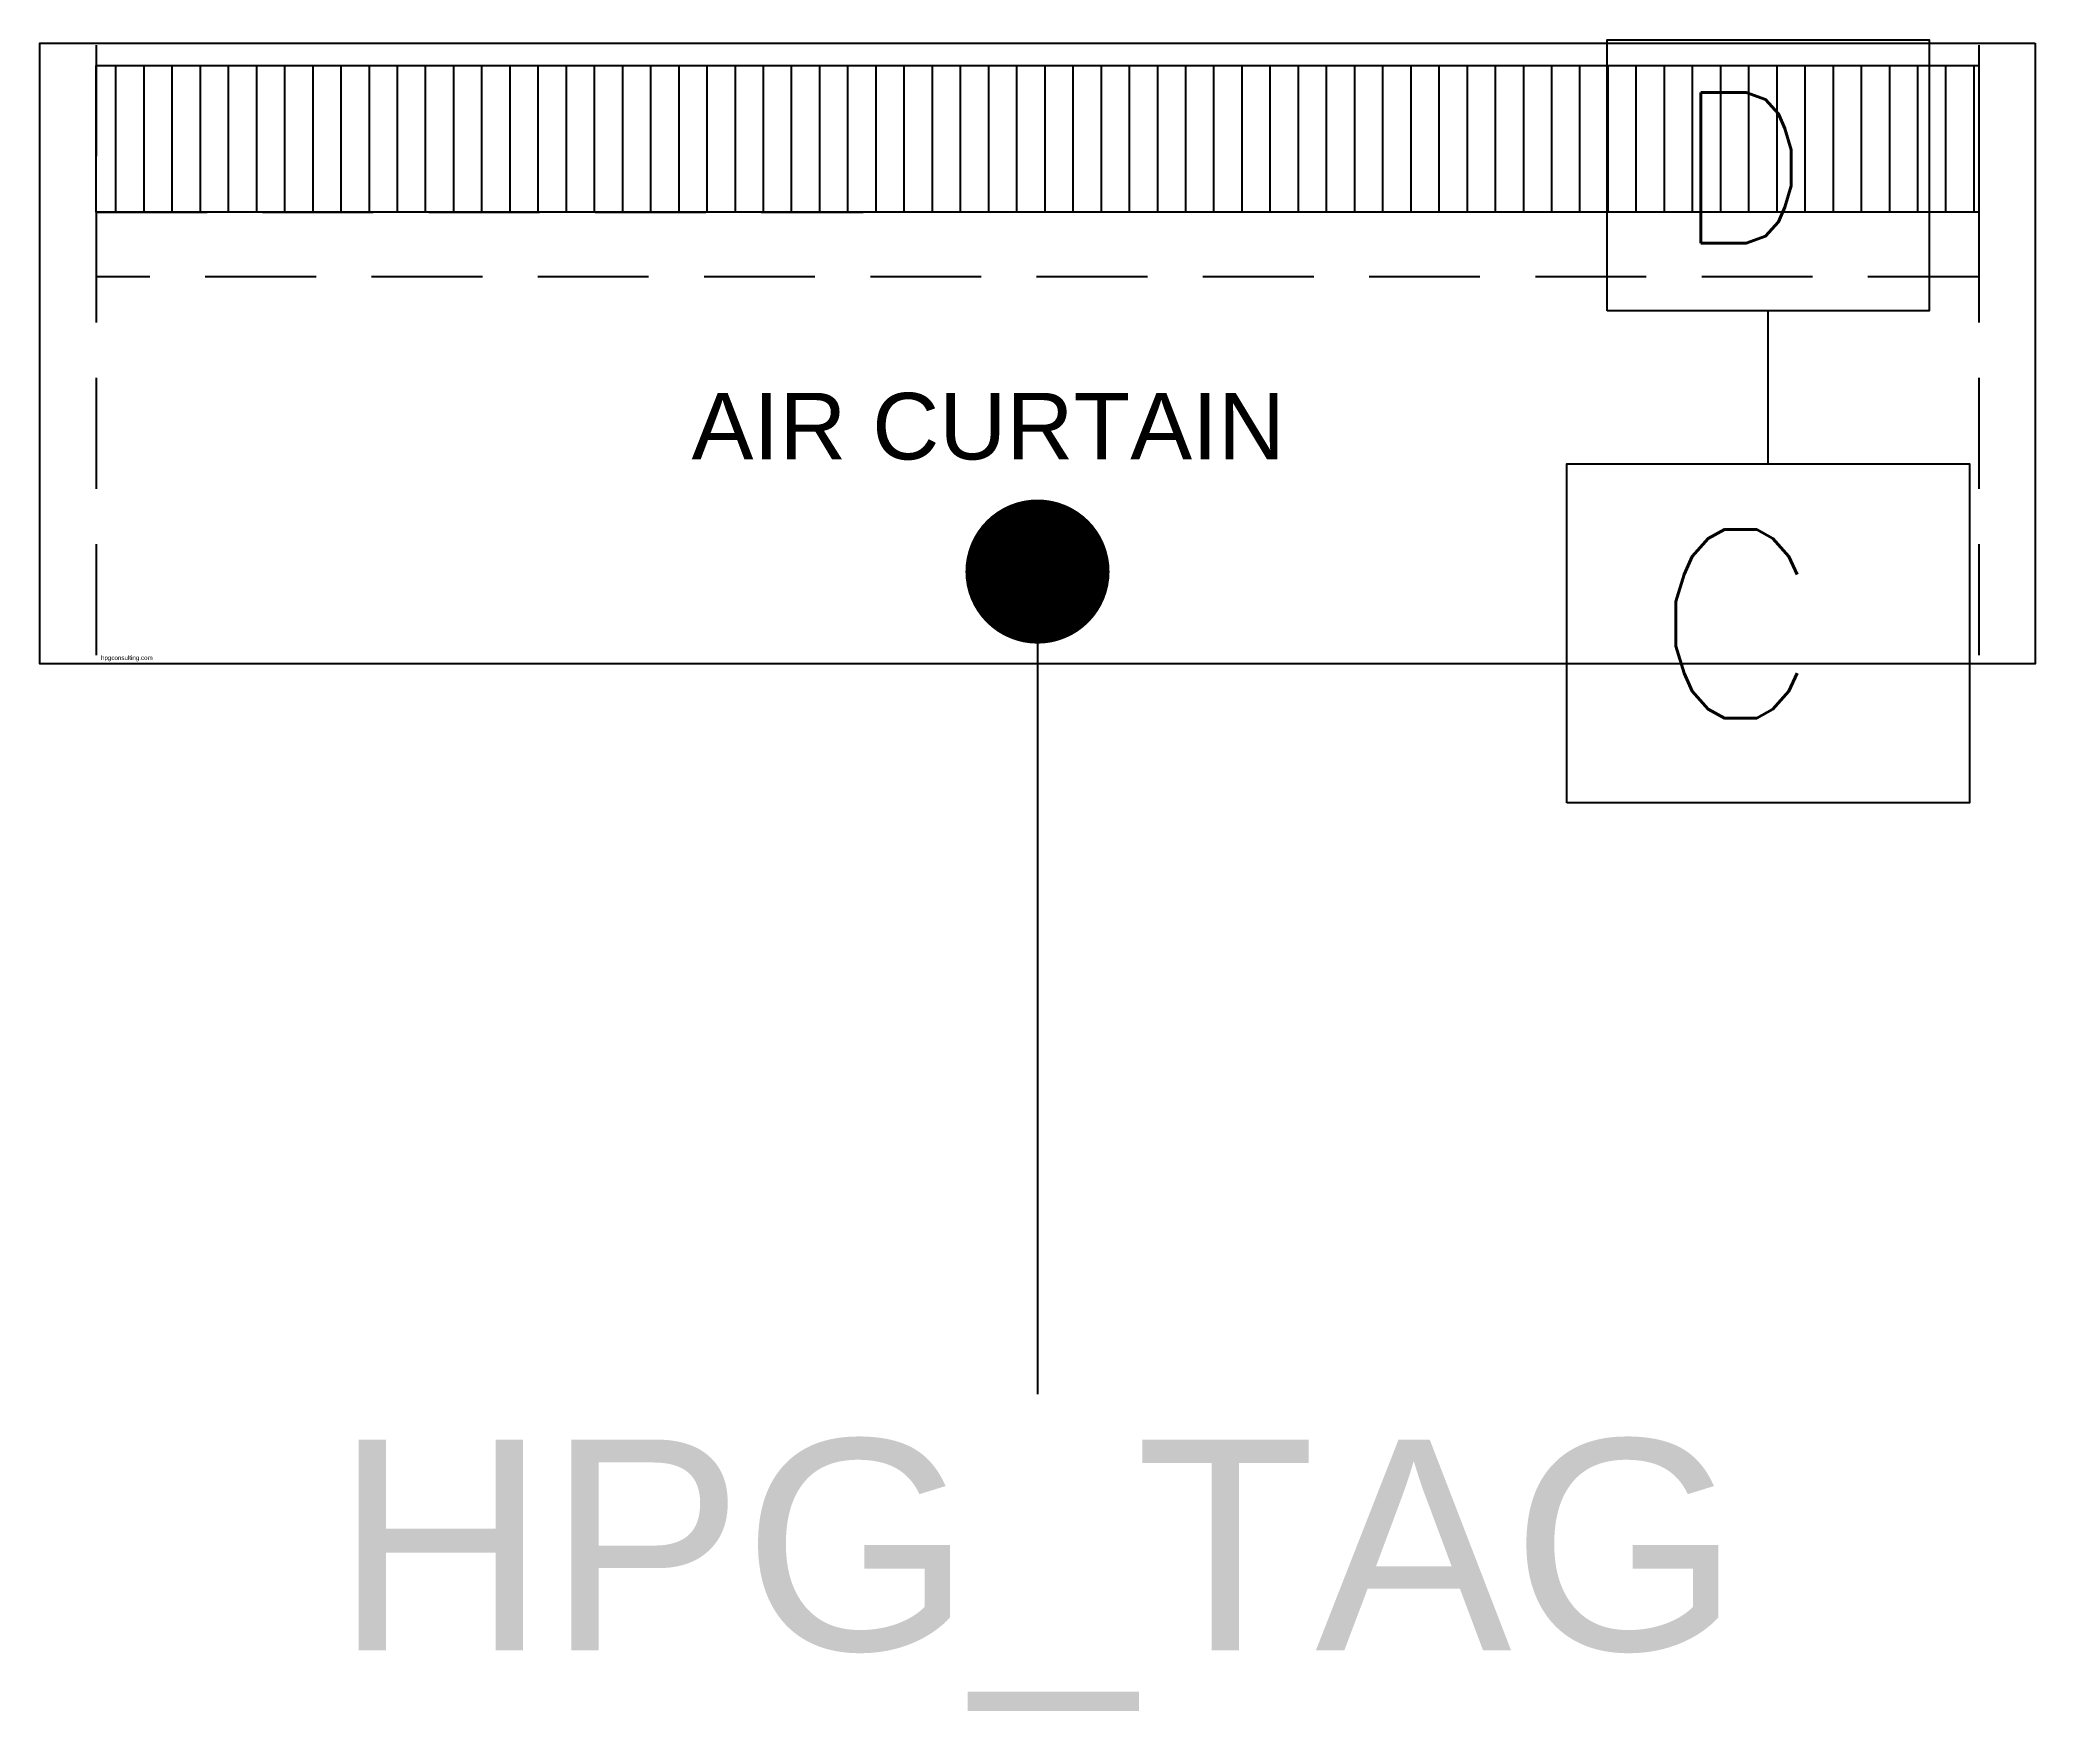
# Model space of a CAD drawing. Header units: millimetres. Extents: x 0 to 900, y -752 to 1.
import ezdxf
from ezdxf.enums import TextEntityAlignment as Align

# ---------------------------------------------------------------- set-up
doc = ezdxf.new("R2010")
doc.units = ezdxf.units.MM
doc.header["$LTSCALE"] = 1000
doc.header["$MEASUREMENT"] = 0
doc.linetypes.add('1', pattern=[0])
doc.linetypes.add('DASH2', pattern=[0.375, 0.25, -0.125])
doc.layers.get('0').update_dxf_attribs({"linetype": '1'})
doc.layers.add('HPG Electrical', color=7, linetype='Continuous', true_color=0x0097b5)
doc.layers.add('HPG Equipment', color=20, linetype='Continuous')
doc.layers.add('HPG Equipment Code', color=130, linetype='Continuous')
doc.styles.add('ARIAL', font='arial.ttf')
doc.styles.add('ROMANS', font='romans.shx', dxfattribs={"height": 100})
doc.dimstyles.new('DIM-100', dxfattribs={"dimtxt": 125, "dimasz": 66, "dimexe": 1, "dimexo": 0, "dimgap": 0, "dimtad": 0, "dimtih": 1, "dimtoh": 1, "dimdec": 0, "dimrnd": 10, "dimzin": 3, "dimdsep": 46, "dimtxsty": 'ARIAL', "dimblk": 'OBLIQUE', "dimcen": 1, "dimdle": 1, "dimclrd": 256, "dimclre": 256, "dimclrt": 256, "dimazin": 0, "dimtfac": 1, "dimtdec": 0, "dimtofl": 0, "dimtmove": 0, "dimatfit": 3, "dimldrblk": 'OPEN', "dimfxl": 1, "dimtfill": 1, "dimtolj": 1, "dimtzin": 0, "dimarcsym": 0})

# ---------------------------------------------------------------- blocks, each defined once
blk = doc.blocks.new('_Oblique')
at = {"color": 0, "linetype": 'ByBlock', "lineweight": -2}
blk.add_line((-0.5, -0.5), (0.5, 0.5), dxfattribs=at)

msp = doc.modelspace()

# ---------------------------------------------------------------- hatches: boundary and pattern name
at = {"layer": 'HPG Equipment'}
h = msp.add_hatch(dxfattribs=at)
h.set_pattern_fill('ANSI31', color=256, scale=4, angle=45)
h.set_pattern_definition([(90, (-37545, -35682.344), (-12.7, 0), [])])
h.paths.add_polyline_path([(25.4, -10.05), (874.6, -10.05), (874.6, -76.33), (25.4, -76.33)])

# ---------------------------------------------------------------- linework, layer by layer
at = {"layer": 'HPG Electrical'}
for points in [[(706.99, -120.84), (706.99, 1.42), (852.27, 1.42), (852.27, -120.84)], [(688.83, -342.62), (688.83, -189.79), (870.43, -189.79), (870.43, -342.62)]]:
    msp.add_lwpolyline(points, close=True, dxfattribs=at)
msp.add_lwpolyline([(779.63, -189.79), (779.63, -120.84)], dxfattribs=at)
at = {"layer": 'HPG Equipment', "linetype": 'DASH2', "ltscale": 0.2}
for p, q in [((25.4, -1), (25.4, -280)), ((874.6, -1), (874.6, -280)), ((25.4, -10.05), (371.4, -10.05)), ((25.4, -76.33), (371.4, -76.33)), ((874.6, -105.38), (25.4, -105.38))]:
    msp.add_line(p, q, dxfattribs=at)
at = {"layer": 'HPG Equipment', "ltscale": 0.2}
msp.add_lwpolyline([(900, 0), (900, -280), (0, -280), (0, 0)], close=True, dxfattribs=at)
at = {"layer": 'HPG Equipment', "ltscale": 0.3}
msp.add_lwpolyline([(25.4, -10.05), (874.6, -10.05), (874.6, -76.33), (25.4, -76.33)], close=True, dxfattribs=at)

# ---------------------------------------------------------------- texts
at = {"layer": 'HPG Electrical', "style": 'ROMANS'}
for s, height, p in [('D', 68, (737.57, -90.27)), ('C', 85, (727.06, -304.41))]:
    msp.add_text(s, height=height, dxfattribs=at).set_placement(p)
at = {"layer": 'HPG Equipment', "style": 'ARIAL'}
for s, height, p in [('AIR CURTAIN', 30, (293.93, -187.78)), ('hpgconsulting.com', 2, (27.59, -278.24))]:
    msp.add_text(s, height=height, dxfattribs=at).set_placement(p)

# ---------------------------------------------------------------- leaders
at = {"layer": 'HPG Equipment Code', "ltscale": 0.8}
msp.add_leader([(450, -238.36), (450, -677.34)], dimstyle='DIM-100', override={"dimasz": 65, "dimgap": 0, "dimtad": 0, "dimldrblk": 'Dot'}, dxfattribs=at)

# ---------------------------------------------------------------- next in the draw order: wipeouts: each hides what was drawn before it
at = {"ltscale": 0.8}
msp.add_wipeout([(724.85, -673.79), (724.1, -666.72), (722.62, -659.76), (720.43, -653), (717.53, -646.5), (713.98, -640.34), (709.8, -634.59), (705.04, -629.31), (699.76, -624.55), (694, -620.37), (687.85, -616.81), (681.35, -613.92), (674.59, -611.72), (667.63, -610.24), (453.56, -609.5), (446.45, -609.5), (232.38, -610.24), (225.42, -611.72), (218.66, -613.92), (212.16, -616.81), (206, -620.37), (200.25, -624.55), (194.96, -629.31), (190.21, -634.59), (186.03, -640.34), (182.47, -646.5), (179.58, -653), (177.38, -659.76), (175.9, -666.72), (175.16, -673.79), (175.16, -680.9), (175.9, -687.97), (177.38, -694.93), (179.58, -701.69), (182.47, -708.19), (186.03, -714.34), (190.21, -720.1), (194.96, -725.38), (200.25, -730.14), (206, -734.32), (212.16, -737.88), (218.66, -740.77), (225.42, -742.97), (232.38, -744.44), (446.45, -745.19), (453.56, -745.19), (667.63, -744.44), (674.59, -742.97), (681.35, -740.77), (687.85, -737.88), (694, -734.32), (699.76, -730.14), (705.04, -725.38), (709.8, -720.1), (713.98, -714.34), (717.53, -708.19), (720.43, -701.69), (722.62, -694.93), (724.1, -687.97), (724.85, -680.9)], dxfattribs=at).dxf.layer = 'HPG Equipment Code'

# ---------------------------------------------------------------- next in the draw order: texts
at = {"layer": 'HPG Equipment Code', "color": 4, "style": 'ARIAL', "flags": 4}
msp.add_attdef('HPG_TAG', text='HPG-01', height=95, dxfattribs=at).set_placement((450, -677.34, 0), align=Align.MIDDLE_CENTER)

doc.saveas('drawing.dxf')
